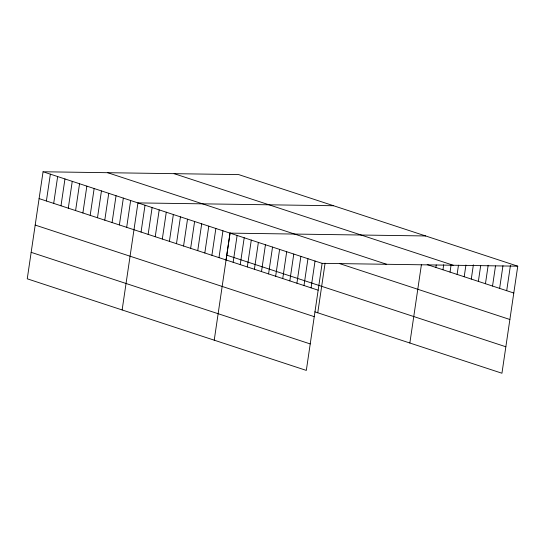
<?xml version="1.0" encoding="UTF-8"?>
<svg xmlns="http://www.w3.org/2000/svg" width="545" height="545" viewBox="0 0 545 545"><rect width="100%" height="100%" fill="white"/><g stroke="black" fill="none" stroke-linecap="round" stroke-linejoin="round"><path stroke-width="0.82" d="M43.062 171.764L27.25 278.815L306.317 370.402L322.122 263.351L43.062 171.764L238.683 174.598L517.75 266.185L501.945 373.236L314.84 311.835M46.393 200.996L50.358 174.155M53.689 203.394L57.654 176.553M60.992 205.785L64.957 178.951M68.288 208.183L72.253 181.342M75.591 210.574L79.55 183.74M82.888 212.972L86.853 186.131M90.184 215.37L94.149 188.529M97.487 217.762L101.445 190.927M104.783 220.16L108.748 193.318M112.079 222.551L116.044 195.716M119.382 224.949L123.34 198.108M126.678 227.347L130.643 200.506M122.135 309.955L137.94 202.903L333.567 205.738M141.06 232.061L145.024 205.227M148.145 234.391L152.109 207.55M155.23 236.714L159.195 209.873M162.315 239.037L166.28 212.203M169.4 241.367L173.358 214.526M176.478 243.69L180.443 216.849M183.563 246.013L187.528 219.179M190.648 248.336L194.613 221.502M197.733 250.666L201.698 223.825M204.818 252.989L208.783 226.148M211.903 255.312L215.861 228.478M218.988 257.635L222.946 230.801M214.226 340.175L230.031 233.124L425.659 235.958M226.073 259.992L230.079 232.865M233.151 262.288L237.116 235.447M240.236 264.611L244.201 237.777M247.321 266.934L251.286 240.1M254.406 269.264L258.371 242.423M261.491 271.587L265.449 244.746M268.569 273.91L272.534 247.076M275.654 276.233L279.619 249.399M282.739 278.563L286.704 251.722M289.824 280.886L293.789 254.045M296.909 283.209L300.874 256.375M303.994 285.539L307.952 258.698M311.079 287.862L315.037 261.021M317.762 312.789L325.086 263.18M409.854 343.016L421.455 264.4M435.864 267.445L436.232 264.931M442.949 269.775L443.691 264.741M450.034 272.098L451.022 265.388M457.112 274.421L458.474 265.197M464.197 276.751L465.934 265.006M471.282 279.074L473.387 264.816M478.367 281.397L480.717 265.463M485.452 283.72L488.177 265.272M492.537 286.05L495.507 265.919M499.622 288.373L502.96 265.728M506.7 290.696L510.42 265.538M322.122 263.351L517.75 266.185M174.127 173.664L453.195 265.245M427.205 264.604L513.785 293.019M107.617 172.697L386.678 264.284M339.862 263.698L509.875 319.493M226.788 255.183L505.849 346.77M39.097 198.598L318.157 290.185M35.187 225.071L314.254 316.659M31.16 252.342L310.221 343.929"/></g></svg>
